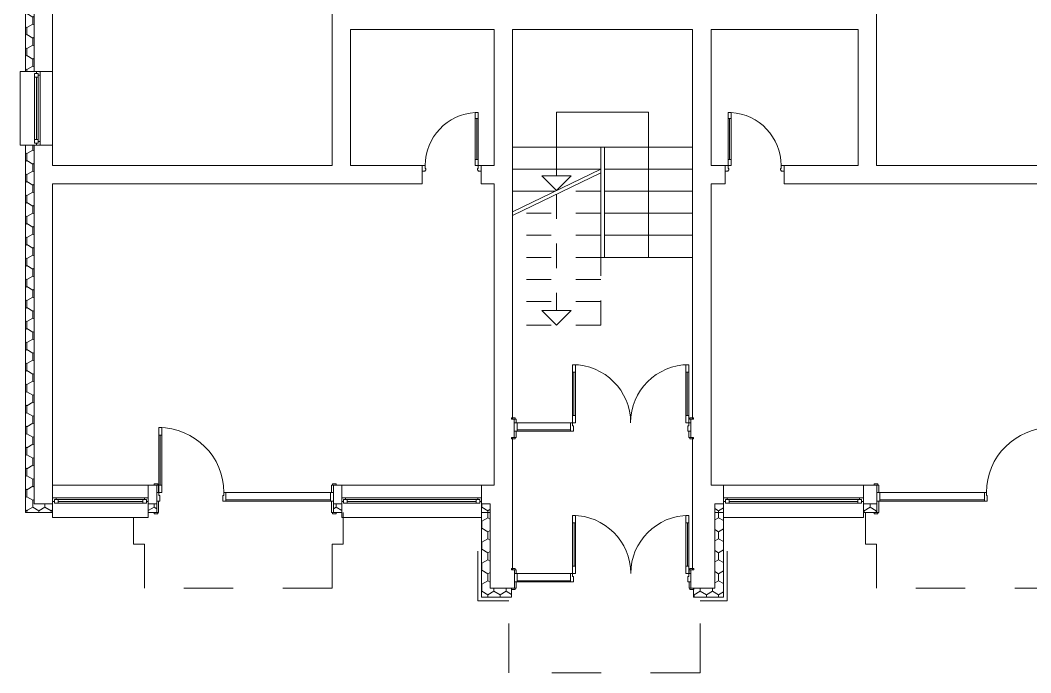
# Model space of a CAD drawing. Header units: millimetres. Extents: x 2814058 to 2855058, y -67651 to -38951.
# Drawn here: x 2829726 to 2832610, y -54338 to -52474 of the extents above; entities that cross this region are included whole.
import ezdxf

# ---------------------------------------------------------------- set-up
doc = ezdxf.new("R2010")
doc.units = ezdxf.units.MM
doc.header["$MEASUREMENT"] = 0
doc.linetypes.add('Dashed', pattern=[282.222223, 141.111112, -141.111112])
doc.linetypes.add('Small Dashed', pattern=[141.111111, 70.555556, -70.555556])
for name, color, linetype, lineweight in [('0_muret e jashtme_Pen_No__1', 7, 'Continuous', 0), ('Shell - Roof_Pen_No__1', 7, 'Continuous', 0), ('Shell - Roof_Pen_No__21', 7, 'Continuous', 0)]:
    doc.layers.add(name, color=color, linetype=linetype, lineweight=lineweight)
doc.layers.add('0_muret e jashtme_Pen_No__14', color=7, linetype='Continuous', lineweight=0, true_color=0xbd8b17)
doc.layers.add('Shell - Roof_Pen_No__61', color=7, linetype='Continuous', lineweight=0, true_color=0x6a6a6a)
doc.layers.add('Shell - Roof', color=7, linetype='Continuous')
pattern_1 = [(90, (2247653.822, -76424.967), (-34.6410162, 0), [20, -40]), (90, (2247636.502, -76394.967), (-34.6410162, 0), [20, -40]), (150, (2247653.822, -76404.967), (17.320508, 30), [20, -40]), (150, (2247619.18, -76404.967), (17.320508, 30), [20, -40]), (210, (2247653.822, -76424.967), (-17.320508, 30), [20, -40]), (210, (2247619.18, -76424.967), (-17.320508, 30), [20, -40])]

# ---------------------------------------------------------------- blocks, each defined once
blk = doc.blocks.new('Line_3', base_point=(2831256.4, -52736.3))
at = {"layer": 'Shell - Roof_Pen_No__1', "color": 7, "linetype": 'Continuous', "lineweight": 0}
for p, q in [((2831256.4, -52736.3), (2831256.4, -52918.2)), ((2831256.4, -52960.2), (2831214.4, -52918.2)), ((2831214.4, -52918.2), (2831298.4, -52918.2)), ((2831256.4, -52960.2), (2831298.4, -52918.2))]:
    blk.add_line(p, q, dxfattribs=at)
blk = doc.blocks.new('Line_4', base_point=(2831256.4, -52970.7))
at = {"layer": 'Shell - Roof_Pen_No__1', "color": 7, "linetype": 'Continuous', "lineweight": 0}
for p, q in [((2831256.4, -53345.2), (2831214.4, -53303.2)), ((2831214.4, -53303.2), (2831298.4, -53303.2)), ((2831256.4, -53345.2), (2831298.4, -53303.2))]:
    blk.add_line(p, q, dxfattribs=at)
at = {"layer": 'Shell - Roof_Pen_No__61', "color": 251, "linetype": 'Small Dashed', "lineweight": 0, "true_color": 0x6a6a6a}
blk.add_line((2831256.4, -52970.7), (2831256.4, -53303.2), dxfattribs=at)

msp = doc.modelspace()

# ---------------------------------------------------------------- hatches: boundary and pattern name
at = {"layer": '0_muret e jashtme_Pen_No__14', "linetype": 'Continuous', "lineweight": 0, "true_color": 0xbd8b17}
h = msp.add_hatch(dxfattribs=at)
h.set_pattern_fill('Styrofoam_SM_Insulation', color=42, style=0, pattern_type=2)
h.set_pattern_definition(pattern_1)
h.paths.add_polyline_path([(2829740.2, -51614.1), (2829740.2, -52620.8), (2829765.4, -52620.8), (2829765.4, -51639.3)])
h = msp.add_hatch(dxfattribs=at)
h.set_pattern_fill('Styrofoam_SM_Insulation', color=42, style=0, pattern_type=2)
h.set_pattern_definition(pattern_1)
h.paths.add_polyline_path([(2829740.2, -53880), (2829765.4, -53854.8), (2829765.4, -52830.8), (2829740.2, -52830.8)])
h = msp.add_hatch(dxfattribs=at)
h.set_pattern_fill('Styrofoam_SM_Insulation', color=42, style=0, pattern_type=2)
h.set_pattern_definition(pattern_1)
h.paths.add_polyline_path([(2829740.2, -53880), (2829817.9, -53880), (2829817.9, -53854.8), (2829765.4, -53854.8)])
h = msp.add_hatch(dxfattribs=at)
h.set_pattern_fill('Styrofoam_SM_Insulation', color=42, style=0, pattern_type=2)
h.set_pattern_definition(pattern_1)
h.paths.add_polyline_path([(2830090.9, -53854.8), (2830090.9, -53880), (2830115.3, -53880), (2830115.3, -53854.8)])
h = msp.add_hatch(dxfattribs=at)
h.set_pattern_fill('Styrofoam_SM_Insulation', color=42, style=0, pattern_type=2)
h.set_pattern_definition(pattern_1)
h.paths.add_polyline_path([(2830643.2, -53854.8), (2830619.3, -53854.8), (2830619.3, -53880), (2830643.2, -53880)])
h = msp.add_hatch(dxfattribs=at)
h.set_pattern_fill('Styrofoam_SM_Insulation', color=42, style=0, pattern_type=2)
h.set_pattern_definition(pattern_1)
h.paths.add_polyline_path([(2831042.2, -53854.8), (2831042.2, -53880), (2831067.4, -53880), (2831067.4, -53854.8)])
h = msp.add_hatch(dxfattribs=at)
h.set_pattern_fill('Styrofoam_SM_Insulation', color=42, style=0, pattern_type=2)
h.set_pattern_definition(pattern_1)
h.paths.add_polyline_path([(2831042.2, -53880), (2831067.4, -53880), (2831067.4, -54096.3), (2831127.9, -54096.3), (2831127.9, -54121.5), (2831042.2, -54121.5), (2831042.2, -53894.7)])
h = msp.add_hatch(dxfattribs=at)
h.set_pattern_fill('Styrofoam_SM_Insulation', color=42, style=0, pattern_type=2)
h.set_pattern_definition(pattern_1)
h.paths.add_polyline_path([(2831707.9, -54096.3), (2831647.4, -54096.3), (2831647.4, -54121.5), (2831733.1, -54121.5), (2831733.1, -53880), (2831719.4, -53880), (2831707.9, -53880)])
h = msp.add_hatch(dxfattribs=at)
h.set_pattern_fill('Styrofoam_SM_Insulation', color=42, style=0, pattern_type=2)
h.set_pattern_definition(pattern_1)
h.paths.add_polyline_path([(2831707.9, -53880), (2831733.1, -53880), (2831733.1, -53854.8), (2831707.9, -53854.8)])
h = msp.add_hatch(dxfattribs=at)
h.set_pattern_fill('Styrofoam_SM_Insulation', color=42, style=0, pattern_type=2)
h.set_pattern_definition(pattern_1)
h.paths.add_polyline_path([(2832132.1, -53854.8), (2832132.1, -53880), (2832170.9, -53880), (2832170.9, -53854.8)])

# ---------------------------------------------------------------- linework, layer by layer
at = {"layer": '0_muret e jashtme_Pen_No__1', "color": 7, "linetype": 'Continuous', "lineweight": 0}
for p, q in [((2829765.4, -51639.3), (2829765.4, -52620.8)), ((2829740.2, -52620.8), (2829725.5, -52620.8)), ((2829725.5, -52620.8), (2829725.5, -52830.8)), ((2829740.2, -52620.8), (2829765.4, -52620.8)), ((2829740.2, -52620.8), (2829765.4, -52620.8)), ((2829765.4, -52620.8), (2829771.7, -52620.8)), ((2829765.4, -52620.8), (2829771.7, -52620.8)), ((2829766.5, -52626.1), (2829766.5, -52636.6)), ((2829777, -52626.1), (2829766.5, -52626.1)), ((2829766.5, -52636.6), (2829766.5, -52815.1)), ((2829766.5, -52636.6), (2829777, -52636.6)), ((2829766.5, -52636.6), (2829766.5, -52815.1)), ((2829771.7, -52620.8), (2829782.2, -52620.8)), ((2829771.7, -52620.8), (2829771.7, -52626.1)), ((2829771.7, -52620.8), (2829782.2, -52620.8)), ((2829771.7, -52620.8), (2829782.2, -52620.8)), ((2829771.7, -52626.1), (2829777, -52626.1)), ((2829771.7, -52636.6), (2829771.7, -52815.1)), ((2829777, -52626.1), (2829777, -52631.3)), ((2829777, -52636.6), (2829777, -52626.1)), ((2829777, -52631.3), (2829782.2, -52631.3)), ((2829777, -52815.1), (2829777, -52636.6)), ((2829782.2, -52620.8), (2829817.9, -52620.8)), ((2829782.2, -52631.3), (2829782.2, -52620.8)), ((2829782.2, -52620.8), (2829817.9, -52620.8)), ((2829782.2, -52820.3), (2829782.2, -52631.3)), ((2829817.9, -52620.8), (2829817.9, -52830.8)), ((2831024.3, -52754.4), (2831024.3, -52737.6)), ((2831024.3, -52737.6), (2831032.7, -52737.6)), ((2831024.3, -52754.4), (2831028.5, -52754.4)), ((2831024.3, -52872), (2831024.3, -52754.4)), ((2831032.7, -52754.4), (2831024.3, -52754.4)), ((2831028.5, -52754.4), (2831032.7, -52754.4)), ((2831028.5, -52872), (2831028.5, -52754.4)), ((2831028.5, -52754.4), (2831028.5, -52872)), ((2831028.5, -52754.4), (2831028.5, -52872)), ((2831032.7, -52737.6), (2831032.7, -52754.4)), ((2831032.7, -52754.4), (2831032.7, -52872)), ((2831746.1, -52737.6), (2831746.1, -52754.4)), ((2831754.5, -52737.6), (2831746.1, -52737.6)), ((2831746.1, -52754.4), (2831746.1, -52872)), ((2831750.3, -52754.4), (2831746.1, -52754.4)), ((2831746.1, -52754.4), (2831754.5, -52754.4)), ((2831750.3, -52872), (2831750.3, -52754.4)), ((2831750.3, -52754.4), (2831750.3, -52872)), ((2831754.5, -52754.4), (2831750.3, -52754.4)), ((2831750.3, -52754.4), (2831750.3, -52872)), ((2831754.5, -52754.4), (2831754.5, -52737.6)), ((2831754.5, -52872), (2831754.5, -52754.4)), ((2829777, -52815.1), (2829766.5, -52815.1)), ((2829766.5, -52815.1), (2829766.5, -52825.6)), ((2829777, -52825.6), (2829777, -52815.1)), ((2829725.5, -52830.8), (2829740.2, -52830.8)), ((2829740.2, -52830.8), (2829765.4, -52830.8)), ((2829740.2, -52830.8), (2829765.4, -52830.8)), ((2829765.4, -52830.8), (2829765.4, -53854.8)), ((2829765.4, -52830.8), (2829771.7, -52830.8)), ((2829765.4, -52830.8), (2829771.7, -52830.8)), ((2829766.5, -52825.6), (2829777, -52825.6)), ((2829777, -52825.6), (2829771.7, -52825.6)), ((2829771.7, -52825.6), (2829771.7, -52830.8)), ((2829771.7, -52830.8), (2829782.2, -52830.8)), ((2829771.7, -52830.8), (2829782.2, -52830.8)), ((2829771.7, -52830.8), (2829782.2, -52830.8)), ((2829782.2, -52820.3), (2829777, -52820.3)), ((2829777, -52820.3), (2829777, -52825.6)), ((2829782.2, -52830.8), (2829782.2, -52820.3)), ((2829782.2, -52830.8), (2829817.9, -52830.8)), ((2829782.2, -52830.8), (2829817.9, -52830.8)), ((2831028.5, -52872), (2831024.3, -52872)), ((2831024.3, -52888.8), (2831024.3, -52872)), ((2831024.3, -52872), (2831032.7, -52872)), ((2831032.7, -52872), (2831028.5, -52872)), ((2831032.7, -52872), (2831032.7, -52888.8)), ((2831746.1, -52872), (2831750.3, -52872)), ((2831754.5, -52872), (2831746.1, -52872)), ((2831746.1, -52872), (2831746.1, -52888.8)), ((2831750.3, -52872), (2831754.5, -52872)), ((2831754.5, -52888.8), (2831754.5, -52872)), ((2830873.1, -52888.8), (2830873.1, -52905.6)), ((2830873.1, -52888.8), (2830873.1, -52905.6)), ((2830881.5, -52888.8), (2830873.1, -52888.8)), ((2830873.1, -52888.8), (2830873.1, -52905.6)), ((2830873.1, -52888.8), (2830873.1, -52905.6)), ((2830881.5, -52897.2), (2830881.5, -52888.8)), ((2830883.6, -52897.2), (2830881.5, -52897.2)), ((2830881.5, -52905.6), (2830881.5, -52902.6)), ((2830881.5, -52902.6), (2830883.6, -52902.6)), ((2830883.6, -52902.6), (2830883.6, -52897.2)), ((2831032.7, -52888.8), (2831024.3, -52888.8)), ((2831032.7, -52897.2), (2831030.6, -52897.2)), ((2831030.6, -52897.2), (2831030.6, -52902.6)), ((2831030.6, -52902.6), (2831032.7, -52902.6)), ((2831032.7, -52888.8), (2831032.7, -52897.2)), ((2831041.1, -52888.8), (2831032.7, -52888.8)), ((2831032.7, -52902.6), (2831032.7, -52905.6)), ((2831041.1, -52888.8), (2831041.1, -52905.6)), ((2831041.1, -52905.6), (2831041.1, -52888.8)), ((2831041.1, -52888.8), (2831041.1, -52905.6)), ((2831041.1, -52888.8), (2831041.1, -52905.6)), ((2831737.7, -52888.8), (2831737.7, -52905.6)), ((2831737.7, -52905.6), (2831737.7, -52888.8)), ((2831737.7, -52888.8), (2831746.1, -52888.8)), ((2831737.7, -52888.8), (2831737.7, -52905.6)), ((2831737.7, -52888.8), (2831737.7, -52905.6)), ((2831746.1, -52888.8), (2831746.1, -52897.2)), ((2831746.1, -52888.8), (2831754.5, -52888.8)), ((2831746.1, -52897.2), (2831748.2, -52897.2)), ((2831746.1, -52902.6), (2831746.1, -52905.6)), ((2831748.2, -52902.6), (2831746.1, -52902.6)), ((2831748.2, -52897.2), (2831748.2, -52902.6)), ((2831895.2, -52902.6), (2831895.2, -52897.2)), ((2831895.2, -52897.2), (2831897.3, -52897.2)), ((2831897.3, -52902.6), (2831895.2, -52902.6)), ((2831897.3, -52897.2), (2831897.3, -52888.8)), ((2831897.3, -52888.8), (2831905.7, -52888.8)), ((2831897.3, -52905.6), (2831897.3, -52902.6)), ((2831905.7, -52888.8), (2831905.7, -52905.6)), ((2831905.7, -52888.8), (2831905.7, -52905.6)), ((2831905.7, -52888.8), (2831905.7, -52905.6)), ((2831905.7, -52888.8), (2831905.7, -52905.6)), ((2830873.1, -52905.6), (2830873.1, -52941.3)), ((2830873.1, -52905.6), (2830881.5, -52905.6)), ((2830873.1, -52905.6), (2830873.1, -52941.3)), ((2831032.7, -52905.6), (2831041.1, -52905.6)), ((2831041.1, -52905.6), (2831041.1, -52941.3)), ((2831041.1, -52905.6), (2831041.1, -52941.3)), ((2831737.7, -52905.6), (2831737.7, -52941.3)), ((2831746.1, -52905.6), (2831737.7, -52905.6)), ((2831737.7, -52905.6), (2831737.7, -52941.3)), ((2831905.7, -52905.6), (2831897.3, -52905.6)), ((2831905.7, -52905.6), (2831905.7, -52941.3)), ((2831905.7, -52905.6), (2831905.7, -52941.3)), ((2831302, -53457.9), (2831302, -53478.9)), ((2831310.4, -53457.9), (2831302, -53457.9)), ((2831302, -53478.9), (2831302, -53602.8)), ((2831306.2, -53478.9), (2831302, -53478.9)), ((2831302, -53478.9), (2831310.4, -53478.9)), ((2831306.2, -53602.8), (2831306.2, -53478.9)), ((2831306.2, -53478.9), (2831306.2, -53602.8)), ((2831310.4, -53478.9), (2831306.2, -53478.9)), ((2831306.2, -53478.9), (2831306.2, -53602.8)), ((2831310.4, -53478.9), (2831310.4, -53457.9)), ((2831310.4, -53602.8), (2831310.4, -53478.9)), ((2831625.4, -53478.9), (2831625.4, -53457.9)), ((2831625.4, -53457.9), (2831633.8, -53457.9)), ((2831625.4, -53478.9), (2831629.6, -53478.9)), ((2831625.4, -53602.8), (2831625.4, -53478.9)), ((2831633.8, -53478.9), (2831625.4, -53478.9)), ((2831629.6, -53478.9), (2831633.8, -53478.9)), ((2831629.6, -53602.8), (2831629.6, -53478.9)), ((2831629.6, -53478.9), (2831629.6, -53602.8)), ((2831629.6, -53478.9), (2831629.6, -53602.8)), ((2831633.8, -53457.9), (2831633.8, -53478.9)), ((2831633.8, -53478.9), (2831633.8, -53602.8)), ((2831127.9, -53613.3), (2831127.9, -53609.3)), ((2831127.9, -53609.3), (2831138.4, -53609.3)), ((2831135.7, -53613.3), (2831127.9, -53613.3)), ((2831138.4, -53613.3), (2831127.9, -53613.3)), ((2831135.7, -53613.3), (2831127.9, -53613.3)), ((2831135.7, -53613.3), (2831127.9, -53613.3)), ((2831135.7, -53613.3), (2831135.7, -53623.8)), ((2831135.7, -53613.3), (2831135.7, -53623.8)), ((2831135.7, -53623.8), (2831135.7, -53613.3)), ((2831135.7, -53613.3), (2831140.9, -53613.3)), ((2831135.7, -53613.3), (2831135.7, -53623.8)), ((2831135.7, -53613.3), (2831135.7, -53623.8)), ((2831135.7, -53613.3), (2831135.7, -53623.8)), ((2831138.4, -53609.3), (2831138.4, -53613.3)), ((2831140.9, -53613.3), (2831140.9, -53623.8)), ((2831302, -53602.8), (2831306.2, -53602.8)), ((2831310.4, -53602.8), (2831302, -53602.8)), ((2831302, -53602.8), (2831302, -53623.8)), ((2831306.2, -53602.8), (2831310.4, -53602.8)), ((2831310.4, -53623.8), (2831310.4, -53602.8)), ((2831629.6, -53602.8), (2831625.4, -53602.8)), ((2831625.4, -53623.8), (2831625.4, -53602.8)), ((2831625.4, -53602.8), (2831633.8, -53602.8)), ((2831633.8, -53602.8), (2831629.6, -53602.8)), ((2831633.8, -53602.8), (2831633.8, -53623.8)), ((2831634.4, -53623.8), (2831634.4, -53613.3)), ((2831634.4, -53613.3), (2831639.7, -53613.3)), ((2831636.9, -53609.3), (2831647.4, -53609.3)), ((2831636.9, -53613.3), (2831636.9, -53609.3)), ((2831647.4, -53613.3), (2831636.9, -53613.3)), ((2831639.7, -53613.3), (2831647.4, -53613.3)), ((2831639.7, -53613.3), (2831639.7, -53623.8)), ((2831639.7, -53613.3), (2831639.7, -53623.8)), ((2831639.7, -53613.3), (2831639.7, -53623.8)), ((2831639.7, -53613.3), (2831639.7, -53623.8)), ((2831639.7, -53613.3), (2831639.7, -53623.8)), ((2831639.7, -53613.3), (2831639.7, -53623.8)), ((2831639.7, -53613.3), (2831647.4, -53613.3)), ((2831639.7, -53613.3), (2831647.4, -53613.3)), ((2831647.4, -53609.3), (2831647.4, -53613.3)), ((2830121.2, -53637.7), (2830121.2, -53658.7)), ((2830129.6, -53637.7), (2830121.2, -53637.7)), ((2830129.6, -53658.7), (2830129.6, -53637.7)), ((2831135.7, -53623.8), (2831135.7, -53648)), ((2831140.9, -53623.8), (2831135.7, -53623.8)), ((2831144.1, -53623.8), (2831135.7, -53623.8)), ((2831135.7, -53623.8), (2831135.7, -53648)), ((2831135.7, -53623.8), (2831135.7, -53648)), ((2831135.7, -53623.8), (2831135.7, -53648)), ((2831135.7, -53648), (2831135.7, -53665.8)), ((2831135.7, -53665.8), (2831135.7, -53648)), ((2831135.7, -53648), (2831140.9, -53648)), ((2831135.7, -53648), (2831144.1, -53648)), ((2831135.7, -53648), (2831135.7, -53665.8)), ((2831135.7, -53648), (2831135.7, -53665.8)), ((2831140.9, -53648), (2831140.9, -53665.8)), ((2831144.1, -53623.8), (2831296.1, -53623.8)), ((2831144.1, -53648), (2831144.1, -53623.8)), ((2831144.1, -53648), (2831144.1, -53623.8)), ((2831296.1, -53623.8), (2831144.1, -53623.8)), ((2831144.1, -53644.2), (2831296.1, -53644.2)), ((2831296.1, -53648), (2831144.1, -53648)), ((2831296.1, -53623.8), (2831296.1, -53648)), ((2831302, -53623.8), (2831296.1, -53623.8)), ((2831296.1, -53623.8), (2831296.1, -53648)), ((2831296.1, -53648), (2831304.5, -53648)), ((2831302, -53632.2), (2831302, -53623.8)), ((2831302, -53623.8), (2831310.4, -53623.8)), ((2831304.5, -53632.2), (2831302, -53632.2)), ((2831304.5, -53648), (2831304.5, -53632.2)), ((2831633.8, -53623.8), (2831625.4, -53623.8)), ((2831633.8, -53632.2), (2831631.3, -53632.2)), ((2831631.3, -53632.2), (2831631.3, -53648)), ((2831631.3, -53648), (2831639.7, -53648)), ((2831639.7, -53623.8), (2831633.8, -53623.8)), ((2831633.8, -53623.8), (2831633.8, -53632.2)), ((2831639.7, -53623.8), (2831634.4, -53623.8)), ((2831634.4, -53665.8), (2831634.4, -53648)), ((2831634.4, -53648), (2831639.7, -53648)), ((2831639.7, -53623.8), (2831639.7, -53648)), ((2831639.7, -53648), (2831639.7, -53623.8)), ((2831639.7, -53623.8), (2831639.7, -53648)), ((2831639.7, -53623.8), (2831639.7, -53648)), ((2831639.7, -53648), (2831639.7, -53665.8)), ((2831639.7, -53648), (2831639.7, -53665.8)), ((2831639.7, -53648), (2831639.7, -53665.8)), ((2831639.7, -53648), (2831639.7, -53665.8)), ((2830121.2, -53658.7), (2830121.2, -53802.3)), ((2830125.4, -53658.7), (2830121.2, -53658.7)), ((2830121.2, -53658.7), (2830129.6, -53658.7)), ((2830125.4, -53802.3), (2830125.4, -53658.7)), ((2830125.4, -53658.7), (2830125.4, -53802.3)), ((2830129.6, -53658.7), (2830125.4, -53658.7)), ((2830125.4, -53658.7), (2830125.4, -53802.3)), ((2830129.6, -53802.3), (2830129.6, -53658.7)), ((2831135.7, -53665.8), (2831127.9, -53665.8)), ((2831127.9, -53669.8), (2831127.9, -53665.8)), ((2831127.9, -53665.8), (2831138.4, -53665.8)), ((2831135.7, -53665.8), (2831127.9, -53665.8)), ((2831135.7, -53665.8), (2831127.9, -53665.8)), ((2831138.4, -53669.8), (2831127.9, -53669.8)), ((2831140.9, -53665.8), (2831135.7, -53665.8)), ((2831138.4, -53665.8), (2831138.4, -53669.8)), ((2831639.7, -53665.8), (2831634.4, -53665.8)), ((2831636.9, -53665.8), (2831647.4, -53665.8)), ((2831636.9, -53669.8), (2831636.9, -53665.8)), ((2831647.4, -53669.8), (2831636.9, -53669.8)), ((2831639.7, -53665.8), (2831647.4, -53665.8)), ((2831639.7, -53665.8), (2831647.4, -53665.8)), ((2831639.7, -53665.8), (2831647.4, -53665.8)), ((2831647.4, -53665.8), (2831647.4, -53669.8)), ((2829817.9, -53838), (2829817.9, -53802.3)), ((2830090.9, -53802.3), (2829817.9, -53802.3)), ((2829817.9, -53838), (2829817.9, -53802.3)), ((2830090.9, -53838), (2830090.9, -53802.3)), ((2830090.9, -53838), (2830090.9, -53802.3)), ((2830118, -53798.3), (2830107.5, -53798.3)), ((2830107.5, -53798.3), (2830107.5, -53802.3)), ((2830115.3, -53802.3), (2830107.5, -53802.3)), ((2830107.5, -53802.3), (2830118, -53802.3)), ((2830115.3, -53802.3), (2830107.5, -53802.3)), ((2830115.3, -53802.3), (2830107.5, -53802.3)), ((2830115.3, -53802.3), (2830115.3, -53823.3)), ((2830115.3, -53802.3), (2830115.3, -53823.3)), ((2830115.3, -53802.3), (2830115.3, -53823.3)), ((2830120.6, -53802.3), (2830115.3, -53802.3)), ((2830115.3, -53802.3), (2830115.3, -53823.3)), ((2830115.3, -53802.3), (2830115.3, -53823.3)), ((2830115.3, -53802.3), (2830115.3, -53823.3)), ((2830115.3, -53823.3), (2830115.3, -53847.5)), ((2830115.3, -53823.3), (2830120.6, -53823.3)), ((2830115.3, -53847.5), (2830115.3, -53823.3)), ((2830115.3, -53823.3), (2830121.2, -53823.3)), ((2830115.3, -53823.3), (2830115.3, -53847.5)), ((2830115.3, -53823.3), (2830115.3, -53847.5)), ((2830118, -53802.3), (2830118, -53798.3)), ((2830120.6, -53823.3), (2830120.6, -53802.3)), ((2830121.2, -53802.3), (2830125.4, -53802.3)), ((2830129.6, -53802.3), (2830121.2, -53802.3)), ((2830121.2, -53802.3), (2830121.2, -53823.3)), ((2830121.2, -53823.3), (2830121.2, -53831.7)), ((2830121.2, -53823.3), (2830129.6, -53823.3)), ((2830125.4, -53802.3), (2830129.6, -53802.3)), ((2830129.6, -53823.3), (2830129.6, -53802.3)), ((2830306.8, -53831.7), (2830306.8, -53823.3)), ((2830306.8, -53823.3), (2830312.7, -53823.3)), ((2830610.9, -53823.3), (2830312.7, -53823.3)), ((2830312.7, -53823.3), (2830312.7, -53847.5)), ((2830312.7, -53823.3), (2830312.7, -53847.5)), ((2830312.7, -53823.3), (2830610.9, -53823.3)), ((2830610.9, -53847.5), (2830610.9, -53823.3)), ((2830610.9, -53847.5), (2830610.9, -53823.3)), ((2830610.9, -53823.3), (2830619.3, -53823.3)), ((2830614.1, -53802.3), (2830614.1, -53823.3)), ((2830619.3, -53802.3), (2830614.1, -53802.3)), ((2830614.1, -53823.3), (2830619.3, -53823.3)), ((2830627.1, -53798.3), (2830616.6, -53798.3)), ((2830616.6, -53798.3), (2830616.6, -53802.3)), ((2830616.6, -53802.3), (2830627.1, -53802.3)), ((2830619.3, -53802.3), (2830627.1, -53802.3)), ((2830619.3, -53802.3), (2830619.3, -53823.3)), ((2830619.3, -53802.3), (2830619.3, -53823.3)), ((2830619.3, -53823.3), (2830619.3, -53802.3)), ((2830619.3, -53802.3), (2830619.3, -53823.3)), ((2830619.3, -53802.3), (2830619.3, -53823.3)), ((2830619.3, -53802.3), (2830619.3, -53823.3)), ((2830619.3, -53802.3), (2830627.1, -53802.3)), ((2830619.3, -53802.3), (2830627.1, -53802.3)), ((2830619.3, -53823.3), (2830619.3, -53847.5)), ((2830619.3, -53823.3), (2830619.3, -53847.5)), ((2830619.3, -53823.3), (2830619.3, -53847.5)), ((2830619.3, -53823.3), (2830619.3, -53847.5)), ((2830627.1, -53802.3), (2830627.1, -53798.3)), ((2830643.2, -53838), (2830643.2, -53802.3)), ((2830643.2, -53802.3), (2831042.2, -53802.3)), ((2830643.2, -53838), (2830643.2, -53802.3)), ((2831042.2, -53838), (2831042.2, -53802.3)), ((2831042.2, -53838), (2831042.2, -53802.3)), ((2831733.1, -53838), (2831733.1, -53802.3)), ((2832132.1, -53802.3), (2831733.1, -53802.3)), ((2831733.1, -53838), (2831733.1, -53802.3)), ((2832132.1, -53838), (2832132.1, -53802.3)), ((2832132.1, -53838), (2832132.1, -53802.3)), ((2832163.1, -53802.3), (2832163.1, -53798.3)), ((2832163.1, -53798.3), (2832173.6, -53798.3)), ((2832170.9, -53802.3), (2832163.1, -53802.3)), ((2832173.6, -53802.3), (2832163.1, -53802.3)), ((2832170.9, -53802.3), (2832163.1, -53802.3)), ((2832170.9, -53802.3), (2832163.1, -53802.3)), ((2832170.9, -53802.3), (2832170.9, -53823.3)), ((2832170.9, -53802.3), (2832170.9, -53823.3)), ((2832170.9, -53823.3), (2832170.9, -53802.3)), ((2832170.9, -53802.3), (2832176.1, -53802.3)), ((2832170.9, -53802.3), (2832170.9, -53823.3)), ((2832170.9, -53802.3), (2832170.9, -53823.3)), ((2832170.9, -53802.3), (2832170.9, -53823.3)), ((2832170.9, -53823.3), (2832170.9, -53847.5)), ((2832176.1, -53823.3), (2832170.9, -53823.3)), ((2832179.3, -53823.3), (2832170.9, -53823.3)), ((2832170.9, -53823.3), (2832170.9, -53847.5)), ((2832170.9, -53823.3), (2832170.9, -53847.5)), ((2832170.9, -53823.3), (2832170.9, -53847.5)), ((2832173.6, -53798.3), (2832173.6, -53802.3)), ((2832176.1, -53802.3), (2832176.1, -53823.3)), ((2832179.3, -53823.3), (2832477.5, -53823.3)), ((2832179.3, -53847.5), (2832179.3, -53823.3)), ((2832179.3, -53847.5), (2832179.3, -53823.3)), ((2832477.5, -53823.3), (2832179.3, -53823.3)), ((2832477.5, -53823.3), (2832477.5, -53847.5)), ((2832483.4, -53823.3), (2832477.5, -53823.3)), ((2832477.5, -53823.3), (2832477.5, -53847.5)), ((2832483.4, -53831.7), (2832483.4, -53823.3)), ((2829817.9, -53848.5), (2829817.9, -53838)), ((2829817.9, -53838), (2829828.4, -53838)), ((2829817.9, -53848.5), (2829817.9, -53838)), ((2829817.9, -53848.5), (2829817.9, -53838)), ((2829817.9, -53854.8), (2829817.9, -53848.5)), ((2829823.2, -53848.5), (2829817.9, -53848.5)), ((2829817.9, -53854.8), (2829817.9, -53848.5)), ((2829828.4, -53843.3), (2829823.2, -53843.3)), ((2829823.2, -53843.3), (2829823.2, -53848.5)), ((2829823.2, -53843.3), (2829833.7, -53843.3)), ((2829823.2, -53853.8), (2829823.2, -53843.3)), ((2829833.7, -53853.8), (2829823.2, -53853.8)), ((2829828.4, -53838), (2829828.4, -53843.3)), ((2829828.4, -53838), (2830080.4, -53838)), ((2829833.7, -53843.3), (2829833.7, -53853.8)), ((2829833.7, -53843.3), (2830075.2, -53843.3)), ((2830075.2, -53848.5), (2829833.7, -53848.5)), ((2830075.2, -53853.8), (2829833.7, -53853.8)), ((2830075.2, -53853.8), (2829833.7, -53853.8)), ((2830075.2, -53853.8), (2830075.2, -53843.3)), ((2830075.2, -53843.3), (2830085.7, -53843.3)), ((2830085.7, -53853.8), (2830075.2, -53853.8)), ((2830080.4, -53843.3), (2830080.4, -53838)), ((2830080.4, -53838), (2830090.9, -53838)), ((2830085.7, -53843.3), (2830080.4, -53843.3)), ((2830085.7, -53848.5), (2830085.7, -53843.3)), ((2830085.7, -53843.3), (2830085.7, -53853.8)), ((2830090.9, -53848.5), (2830085.7, -53848.5)), ((2830090.9, -53848.5), (2830090.9, -53838)), ((2830090.9, -53848.5), (2830090.9, -53838)), ((2830090.9, -53848.5), (2830090.9, -53838)), ((2830090.9, -53854.8), (2830090.9, -53848.5)), ((2830090.9, -53854.8), (2830090.9, -53848.5)), ((2830115.3, -53847.5), (2830115.3, -53854.8)), ((2830115.3, -53847.5), (2830115.3, -53880)), ((2830120.6, -53847.5), (2830115.3, -53847.5)), ((2830123.7, -53847.5), (2830115.3, -53847.5)), ((2830115.3, -53847.5), (2830115.3, -53854.8)), ((2830115.3, -53847.5), (2830115.3, -53854.8)), ((2830120.6, -53880), (2830120.6, -53847.5)), ((2830121.2, -53831.7), (2830123.7, -53831.7)), ((2830123.7, -53831.7), (2830123.7, -53847.5)), ((2830304.3, -53847.5), (2830304.3, -53831.7)), ((2830304.3, -53831.7), (2830306.8, -53831.7)), ((2830312.7, -53847.5), (2830304.3, -53847.5)), ((2830610.9, -53843.7), (2830312.7, -53843.7)), ((2830312.7, -53847.5), (2830610.9, -53847.5)), ((2830619.3, -53847.5), (2830610.9, -53847.5)), ((2830614.1, -53847.5), (2830614.1, -53880)), ((2830619.3, -53847.5), (2830614.1, -53847.5)), ((2830619.3, -53847.5), (2830619.3, -53854.8)), ((2830619.3, -53880), (2830619.3, -53847.5)), ((2830619.3, -53847.5), (2830619.3, -53854.8)), ((2830619.3, -53847.5), (2830619.3, -53854.8)), ((2830643.2, -53848.5), (2830643.2, -53838)), ((2830653.7, -53838), (2830643.2, -53838)), ((2830643.2, -53848.5), (2830643.2, -53838)), ((2830643.2, -53848.5), (2830643.2, -53838)), ((2830643.2, -53854.8), (2830643.2, -53848.5)), ((2830643.2, -53848.5), (2830648.5, -53848.5)), ((2830643.2, -53854.8), (2830643.2, -53848.5)), ((2830648.5, -53848.5), (2830648.5, -53843.3)), ((2830648.5, -53843.3), (2830653.7, -53843.3)), ((2830659, -53843.3), (2830648.5, -53843.3)), ((2830648.5, -53843.3), (2830648.5, -53853.8)), ((2830648.5, -53853.8), (2830659, -53853.8)), ((2830653.7, -53843.3), (2830653.7, -53838)), ((2831031.7, -53838), (2830653.7, -53838)), ((2830659, -53853.8), (2830659, -53843.3)), ((2831026.5, -53843.3), (2830659, -53843.3)), ((2830659, -53848.5), (2831026.5, -53848.5)), ((2830659, -53853.8), (2831026.5, -53853.8)), ((2830659, -53853.8), (2831026.5, -53853.8)), ((2831037, -53843.3), (2831026.5, -53843.3)), ((2831026.5, -53843.3), (2831026.5, -53853.8)), ((2831026.5, -53853.8), (2831037, -53853.8)), ((2831042.2, -53838), (2831031.7, -53838)), ((2831031.7, -53838), (2831031.7, -53843.3)), ((2831031.7, -53843.3), (2831037, -53843.3)), ((2831037, -53843.3), (2831037, -53848.5)), ((2831037, -53853.8), (2831037, -53843.3)), ((2831037, -53848.5), (2831042.2, -53848.5)), ((2831042.2, -53848.5), (2831042.2, -53838)), ((2831042.2, -53848.5), (2831042.2, -53838)), ((2831042.2, -53848.5), (2831042.2, -53838)), ((2831042.2, -53854.8), (2831042.2, -53848.5)), ((2831042.2, -53854.8), (2831042.2, -53848.5)), ((2831733.1, -53848.5), (2831733.1, -53838)), ((2831733.1, -53838), (2831743.6, -53838)), ((2831733.1, -53848.5), (2831733.1, -53838)), ((2831733.1, -53848.5), (2831733.1, -53838)), ((2831733.1, -53854.8), (2831733.1, -53848.5)), ((2831738.4, -53848.5), (2831733.1, -53848.5)), ((2831733.1, -53854.8), (2831733.1, -53848.5)), ((2831743.6, -53843.3), (2831738.4, -53843.3)), ((2831738.4, -53843.3), (2831738.4, -53848.5)), ((2831738.4, -53843.3), (2831748.9, -53843.3)), ((2831738.4, -53853.8), (2831738.4, -53843.3)), ((2831748.9, -53853.8), (2831738.4, -53853.8)), ((2831743.6, -53838), (2831743.6, -53843.3)), ((2831743.6, -53838), (2832121.6, -53838)), ((2831748.9, -53843.3), (2831748.9, -53853.8)), ((2831748.9, -53843.3), (2832116.4, -53843.3)), ((2832116.4, -53848.5), (2831748.9, -53848.5)), ((2832116.4, -53853.8), (2831748.9, -53853.8)), ((2832116.4, -53853.8), (2831748.9, -53853.8)), ((2832116.4, -53853.8), (2832116.4, -53843.3)), ((2832116.4, -53843.3), (2832126.9, -53843.3)), ((2832126.9, -53853.8), (2832116.4, -53853.8)), ((2832121.6, -53843.3), (2832121.6, -53838)), ((2832121.6, -53838), (2832132.1, -53838)), ((2832126.9, -53843.3), (2832121.6, -53843.3)), ((2832126.9, -53848.5), (2832126.9, -53843.3)), ((2832126.9, -53843.3), (2832126.9, -53853.8)), ((2832132.1, -53848.5), (2832126.9, -53848.5)), ((2832132.1, -53848.5), (2832132.1, -53838)), ((2832132.1, -53848.5), (2832132.1, -53838)), ((2832132.1, -53848.5), (2832132.1, -53838)), ((2832132.1, -53854.8), (2832132.1, -53848.5)), ((2832132.1, -53854.8), (2832132.1, -53848.5)), ((2832170.9, -53847.5), (2832170.9, -53854.8)), ((2832170.9, -53880), (2832170.9, -53847.5)), ((2832170.9, -53847.5), (2832176.1, -53847.5)), ((2832170.9, -53847.5), (2832179.3, -53847.5)), ((2832170.9, -53847.5), (2832170.9, -53854.8)), ((2832170.9, -53847.5), (2832170.9, -53854.8)), ((2832176.1, -53847.5), (2832176.1, -53880)), ((2832179.3, -53843.7), (2832477.5, -53843.7)), ((2832477.5, -53847.5), (2832179.3, -53847.5)), ((2832477.5, -53847.5), (2832485.9, -53847.5)), ((2832485.9, -53831.7), (2832483.4, -53831.7)), ((2832485.9, -53847.5), (2832485.9, -53831.7)), ((2829765.4, -53854.8), (2829817.9, -53854.8)), ((2829817.9, -53880), (2829817.9, -53854.8)), ((2829817.9, -53880), (2829817.9, -53854.8)), ((2829817.9, -53894.7), (2829817.9, -53880)), ((2830090.9, -53854.8), (2830115.3, -53854.8)), ((2830090.9, -53880), (2830090.9, -53854.8)), ((2830090.9, -53880), (2830090.9, -53854.8)), ((2830090.9, -53880), (2830090.9, -53894.7)), ((2830115.3, -53880), (2830107.5, -53880)), ((2830118, -53880), (2830107.5, -53880)), ((2830107.5, -53880), (2830107.5, -53884)), ((2830115.3, -53880), (2830107.5, -53880)), ((2830115.3, -53880), (2830107.5, -53880)), ((2830115.3, -53854.8), (2830115.3, -53880)), ((2830115.3, -53854.8), (2830115.3, -53880)), ((2830115.3, -53854.8), (2830115.3, -53880)), ((2830115.3, -53880), (2830120.6, -53880)), ((2830118, -53884), (2830118, -53880)), ((2830614.1, -53880), (2830619.3, -53880)), ((2830627.1, -53880), (2830616.6, -53880)), ((2830616.6, -53880), (2830616.6, -53884)), ((2830619.3, -53854.8), (2830643.2, -53854.8)), ((2830619.3, -53854.8), (2830619.3, -53880)), ((2830619.3, -53854.8), (2830619.3, -53880)), ((2830619.3, -53854.8), (2830619.3, -53880)), ((2830619.3, -53880), (2830627.1, -53880)), ((2830619.3, -53880), (2830627.1, -53880)), ((2830619.3, -53880), (2830627.1, -53880)), ((2830627.1, -53884), (2830627.1, -53880)), ((2830643.2, -53880), (2830643.2, -53854.8)), ((2830643.2, -53880), (2830643.2, -53854.8)), ((2830643.2, -53880), (2830643.2, -53894.7)), ((2831042.2, -53854.8), (2831067.4, -53854.8)), ((2831042.2, -53880), (2831042.2, -53854.8)), ((2831042.2, -53880), (2831042.2, -53854.8)), ((2831042.2, -53894.7), (2831042.2, -53880)), ((2831067.4, -53854.8), (2831067.4, -53880)), ((2831067.4, -53854.8), (2831067.4, -53880)), ((2831707.9, -53854.8), (2831707.9, -53880)), ((2831707.9, -53854.8), (2831733.1, -53854.8)), ((2831707.9, -53854.8), (2831707.9, -53880)), ((2831733.1, -53880), (2831733.1, -53854.8)), ((2831733.1, -53880), (2831733.1, -53854.8)), ((2831733.1, -53894.7), (2831733.1, -53880)), ((2832132.1, -53854.8), (2832170.9, -53854.8)), ((2832132.1, -53880), (2832132.1, -53854.8)), ((2832132.1, -53880), (2832132.1, -53854.8)), ((2832132.1, -53880), (2832132.1, -53894.7)), ((2832170.9, -53880), (2832163.1, -53880)), ((2832163.1, -53884), (2832163.1, -53880)), ((2832163.1, -53880), (2832173.6, -53880)), ((2832170.9, -53880), (2832163.1, -53880)), ((2832170.9, -53880), (2832163.1, -53880)), ((2832170.9, -53854.8), (2832170.9, -53880)), ((2832170.9, -53854.8), (2832170.9, -53880)), ((2832170.9, -53854.8), (2832170.9, -53880)), ((2832176.1, -53880), (2832170.9, -53880)), ((2832173.6, -53880), (2832173.6, -53884)), ((2830090.9, -53894.7), (2829817.9, -53894.7)), ((2830107.5, -53884), (2830118, -53884)), ((2830616.6, -53884), (2830627.1, -53884)), ((2830643.2, -53894.7), (2831042.2, -53894.7)), ((2831302.3, -53888.4), (2831302.3, -53909.4)), ((2831310.7, -53888.4), (2831302.3, -53888.4)), ((2831302.3, -53909.4), (2831302.3, -54033.3)), ((2831306.5, -53909.4), (2831302.3, -53909.4)), ((2831302.3, -53909.4), (2831310.7, -53909.4)), ((2831306.5, -54033.3), (2831306.5, -53909.4)), ((2831306.5, -53909.4), (2831306.5, -54033.3)), ((2831310.7, -53909.4), (2831306.5, -53909.4)), ((2831306.5, -53909.4), (2831306.5, -54033.3)), ((2831310.7, -53909.4), (2831310.7, -53888.4)), ((2831310.7, -54033.3), (2831310.7, -53909.4)), ((2831625.7, -53909.4), (2831625.7, -53888.4)), ((2831625.7, -53888.4), (2831634.1, -53888.4)), ((2831625.7, -53909.4), (2831629.9, -53909.4)), ((2831625.7, -54033.3), (2831625.7, -53909.4)), ((2831634.1, -53909.4), (2831625.7, -53909.4)), ((2831629.9, -53909.4), (2831634.1, -53909.4)), ((2831629.9, -54033.3), (2831629.9, -53909.4)), ((2831629.9, -53909.4), (2831629.9, -54033.3)), ((2831629.9, -53909.4), (2831629.9, -54033.3)), ((2831634.1, -53888.4), (2831634.1, -53909.4)), ((2831634.1, -53909.4), (2831634.1, -54033.3)), ((2832132.1, -53894.7), (2831733.1, -53894.7)), ((2832173.6, -53884), (2832163.1, -53884)), ((2831128.2, -54043.8), (2831128.2, -54039.8)), ((2831128.2, -54039.8), (2831138.7, -54039.8)), ((2831136, -54043.8), (2831128.2, -54043.8)), ((2831138.7, -54043.8), (2831128.2, -54043.8)), ((2831136, -54043.8), (2831128.2, -54043.8)), ((2831136, -54043.8), (2831128.2, -54043.8)), ((2831136, -54043.8), (2831136, -54054.3)), ((2831136, -54043.8), (2831136, -54054.3)), ((2831136, -54054.3), (2831136, -54043.8)), ((2831136, -54043.8), (2831141.2, -54043.8)), ((2831136, -54043.8), (2831136, -54054.3)), ((2831136, -54043.8), (2831136, -54054.3)), ((2831136, -54043.8), (2831136, -54054.3)), ((2831136, -54054.3), (2831136, -54078.5)), ((2831141.2, -54054.3), (2831136, -54054.3)), ((2831144.4, -54054.3), (2831136, -54054.3)), ((2831136, -54054.3), (2831136, -54078.5)), ((2831136, -54054.3), (2831136, -54078.5)), ((2831136, -54054.3), (2831136, -54078.5)), ((2831138.7, -54039.8), (2831138.7, -54043.8)), ((2831141.2, -54043.8), (2831141.2, -54054.3)), ((2831144.4, -54054.3), (2831296.4, -54054.3)), ((2831144.4, -54078.5), (2831144.4, -54054.3)), ((2831144.4, -54078.5), (2831144.4, -54054.3)), ((2831296.4, -54054.3), (2831144.4, -54054.3)), ((2831296.4, -54054.3), (2831296.4, -54078.5)), ((2831302.3, -54054.3), (2831296.4, -54054.3)), ((2831296.4, -54054.3), (2831296.4, -54078.5)), ((2831302.3, -54033.3), (2831306.5, -54033.3)), ((2831310.7, -54033.3), (2831302.3, -54033.3)), ((2831302.3, -54033.3), (2831302.3, -54054.3)), ((2831302.3, -54062.7), (2831302.3, -54054.3)), ((2831302.3, -54054.3), (2831310.7, -54054.3)), ((2831306.5, -54033.3), (2831310.7, -54033.3)), ((2831310.7, -54054.3), (2831310.7, -54033.3)), ((2831629.9, -54033.3), (2831625.7, -54033.3)), ((2831625.7, -54054.3), (2831625.7, -54033.3)), ((2831625.7, -54033.3), (2831634.1, -54033.3)), ((2831634.1, -54054.3), (2831625.7, -54054.3)), ((2831634.1, -54033.3), (2831629.9, -54033.3)), ((2831634.1, -54033.3), (2831634.1, -54054.3)), ((2831640, -54054.3), (2831634.1, -54054.3)), ((2831634.1, -54054.3), (2831634.1, -54062.7)), ((2831634.7, -54054.3), (2831634.7, -54043.8)), ((2831634.7, -54043.8), (2831640, -54043.8)), ((2831640, -54054.3), (2831634.7, -54054.3)), ((2831637.3, -54039.8), (2831647.8, -54039.8)), ((2831637.3, -54043.8), (2831637.3, -54039.8)), ((2831647.8, -54043.8), (2831637.3, -54043.8)), ((2831640, -54043.8), (2831647.8, -54043.8)), ((2831640, -54043.8), (2831640, -54054.3)), ((2831640, -54043.8), (2831640, -54054.3)), ((2831640, -54043.8), (2831640, -54054.3)), ((2831640, -54043.8), (2831640, -54054.3)), ((2831640, -54043.8), (2831640, -54054.3)), ((2831640, -54043.8), (2831640, -54054.3)), ((2831640, -54043.8), (2831647.8, -54043.8)), ((2831640, -54043.8), (2831647.8, -54043.8)), ((2831640, -54054.3), (2831640, -54078.5)), ((2831640, -54078.5), (2831640, -54054.3)), ((2831640, -54054.3), (2831640, -54078.5)), ((2831640, -54054.3), (2831640, -54078.5)), ((2831647.8, -54039.8), (2831647.8, -54043.8)), ((2831136, -54078.5), (2831136, -54096.3)), ((2831136, -54096.3), (2831136, -54078.5)), ((2831136, -54078.5), (2831141.2, -54078.5)), ((2831136, -54078.5), (2831144.4, -54078.5)), ((2831136, -54078.5), (2831136, -54096.3)), ((2831136, -54078.5), (2831136, -54096.3)), ((2831141.2, -54078.5), (2831141.2, -54096.3)), ((2831144.4, -54074.7), (2831296.4, -54074.7)), ((2831296.4, -54078.5), (2831144.4, -54078.5)), ((2831296.4, -54078.5), (2831304.8, -54078.5)), ((2831304.8, -54062.7), (2831302.3, -54062.7)), ((2831304.8, -54078.5), (2831304.8, -54062.7)), ((2831634.1, -54062.7), (2831631.6, -54062.7)), ((2831631.6, -54062.7), (2831631.6, -54078.5)), ((2831631.6, -54078.5), (2831640, -54078.5)), ((2831634.7, -54096.3), (2831634.7, -54078.5)), ((2831634.7, -54078.5), (2831640, -54078.5)), ((2831640, -54078.5), (2831640, -54096.3)), ((2831640, -54078.5), (2831640, -54096.3)), ((2831640, -54078.5), (2831640, -54096.3)), ((2831640, -54078.5), (2831640, -54096.3)), ((2831136, -54096.3), (2831128.2, -54096.3)), ((2831128.2, -54100.3), (2831128.2, -54096.3)), ((2831128.2, -54096.3), (2831138.7, -54096.3)), ((2831136, -54096.3), (2831128.2, -54096.3)), ((2831136, -54096.3), (2831128.2, -54096.3)), ((2831138.7, -54100.3), (2831128.2, -54100.3)), ((2831141.2, -54096.3), (2831136, -54096.3)), ((2831138.7, -54096.3), (2831138.7, -54100.3)), ((2831640, -54096.3), (2831634.7, -54096.3)), ((2831637.3, -54096.3), (2831647.8, -54096.3)), ((2831637.3, -54100.3), (2831637.3, -54096.3)), ((2831647.8, -54100.3), (2831637.3, -54100.3)), ((2831640, -54096.3), (2831647.8, -54096.3)), ((2831640, -54096.3), (2831647.8, -54096.3)), ((2831640, -54096.3), (2831647.8, -54096.3)), ((2831647.8, -54096.3), (2831647.8, -54100.3))]:
    msp.add_line(p, q, dxfattribs=at)
for points in [[(2829740.2, -51614.1), (2829740.2, -52620.8)], [(2829817.9, -52620.8), (2829817.9, -51691.8)], [(2832169.9, -52888.8), (2832169.9, -51691.8)], [(2830615.9, -51940.1), (2830615.9, -52888.8)], [(2830668.4, -52888.8), (2830668.4, -52500.3)], [(2830668.4, -52500.3), (2831077.9, -52500.3)], [(2831077.9, -52500.3), (2831077.9, -52888.8)], [(2831130.4, -52500.3), (2831455.9, -52500.3)], [(2831130.4, -53613.3), (2831130.4, -52500.3)], [(2831455.9, -52500.3), (2831644.9, -52500.3)], [(2831644.9, -52500.3), (2831644.9, -53613.3)], [(2831697.4, -52500.3), (2832117.4, -52500.3)], [(2831697.4, -52888.8), (2831697.4, -52500.3)], [(2832117.4, -52500.3), (2832117.4, -52888.8)], [(2829740.2, -52830.8), (2829740.2, -53880)], [(2829817.9, -52888.8), (2829817.9, -52830.8)], [(2830615.9, -52888.8), (2829817.9, -52888.8)], [(2830873.1, -52888.8), (2830668.4, -52888.8)], [(2831077.9, -52888.8), (2831041.1, -52888.8)], [(2831737.7, -52888.8), (2831697.4, -52888.8)], [(2832117.4, -52888.8), (2831905.7, -52888.8)], [(2832967.9, -52888.8), (2832169.9, -52888.8)], [(2829817.9, -52941.3), (2830873.1, -52941.3)], [(2829817.9, -53802.3), (2829817.9, -52941.3)], [(2831041.1, -52941.3), (2831077.9, -52941.3)], [(2831077.9, -52941.3), (2831077.9, -53802.3)], [(2831697.4, -53802.3), (2831697.4, -52941.3)], [(2831697.4, -52941.3), (2831737.7, -52941.3)], [(2831905.7, -52941.3), (2832967.9, -52941.3)], [(2831135.7, -53613.3), (2831130.4, -53613.3)], [(2831644.9, -53613.3), (2831639.7, -53613.3)], [(2831130.4, -53665.8), (2831135.7, -53665.8)], [(2831130.4, -53802.3), (2831130.4, -53665.8)], [(2831639.7, -53665.8), (2831644.9, -53665.8)], [(2831644.9, -53665.8), (2831644.9, -53802.3)], [(2830115.3, -53802.3), (2830090.9, -53802.3)], [(2830643.2, -53802.3), (2830619.3, -53802.3)], [(2831067.4, -53802.3), (2831042.2, -53802.3)], [(2831077.9, -53802.3), (2831067.4, -53802.3)], [(2831130.4, -54043.8), (2831130.4, -53802.3)], [(2831644.9, -53802.3), (2831644.9, -54043.8)], [(2831697.4, -53802.3), (2831707.9, -53802.3)], [(2831733.1, -53802.3), (2831707.9, -53802.3)], [(2832170.9, -53802.3), (2832132.1, -53802.3)], [(2829740.2, -53880), (2829817.9, -53880)], [(2830090.9, -53880), (2830115.3, -53880)], [(2830619.3, -53880), (2830643.2, -53880)], [(2831042.2, -53880), (2831067.4, -53880)], [(2831067.4, -53880), (2831067.4, -54096.3)], [(2831707.9, -53880), (2831733.1, -53880)], [(2831707.9, -54043.8), (2831707.9, -53880)], [(2832132.1, -53880), (2832170.9, -53880)], [(2831136, -54043.8), (2831130.4, -54043.8)], [(2831644.9, -54043.8), (2831640, -54043.8)], [(2831067.4, -54096.3), (2831130.4, -54096.3)], [(2831130.4, -54096.3), (2831136, -54096.3)], [(2831640, -54096.3), (2831644.9, -54096.3)], [(2831707.9, -54096.3), (2831644.9, -54096.3)]]:
    msp.add_lwpolyline(points, dxfattribs=at)
at = {"layer": '0_muret e jashtme_Pen_No__1', "color": 7, "linetype": 'Continuous', "lineweight": 0, "flags": 128}
for points in [[(2831042.2, -53880), (2831067.4, -53880), (2831067.4, -54096.3), (2831127.9, -54096.3), (2831127.9, -54121.5), (2831042.2, -54121.5), (2831042.2, -53894.7)], [(2831707.9, -54096.3), (2831647.4, -54096.3), (2831647.4, -54121.5), (2831733.1, -54121.5), (2831733.1, -53880), (2831719.4, -53880), (2831707.9, -53880)]]:
    msp.add_lwpolyline(points, close=True, dxfattribs=at)
at = {"layer": '0_muret e jashtme_Pen_No__1', "color": 7, "linetype": 'Continuous', "lineweight": 0}
for centre, radius, start, end in [((2831032.7, -52888.8), 151.2, 93.1847, 180), ((2831746.1, -52888.8), 151.2, 0, 86.8153), ((2831302, -53623.8), 165.9, 0, 90), ((2831633.8, -53623.8), 165.9, 90, 180), ((2830121.2, -53823.3), 185.6, 0, 90), ((2832669, -53823.3), 185.6, 90, 180), ((2831302.3, -54054.3), 165.9, 0, 90), ((2831634.1, -54054.3), 165.9, 90, 180)]:
    msp.add_arc(centre, radius, start, end, dxfattribs=at)
at = {"layer": 'Shell - Roof_Pen_No__1', "color": 7, "linetype": 'Continuous', "lineweight": 0}
for p, q in [((2831518.9, -52736.3), (2831256.4, -52736.3)), ((2831518.9, -52736.3), (2831518.9, -53151.3)), ((2829817.9, -52888.8), (2830563.4, -52888.8)), ((2831382.4, -52899.3), (2831130.4, -53021.1)), ((2831382.4, -52909.8), (2831130.4, -53031.6))]:
    msp.add_line(p, q, dxfattribs=at)
at = {"layer": 'Shell - Roof_Pen_No__21', "color": 7, "linetype": 'Continuous', "lineweight": 0}
for p, q in [((2831644.9, -52836.3), (2831130.4, -52836.3)), ((2831382.4, -53151.3), (2831382.4, -52836.3)), ((2831392.9, -53151.3), (2831392.9, -52836.3)), ((2831382.4, -52899.3), (2831130.4, -52899.3)), ((2831644.9, -52899.3), (2831392.9, -52899.3)), ((2831252.1, -52962.3), (2831130.4, -52962.3)), ((2831644.9, -52962.3), (2831392.9, -52962.3)), ((2831644.9, -53025.3), (2831392.9, -53025.3)), ((2831644.9, -53088.3), (2831392.9, -53088.3)), ((2831644.9, -53151.3), (2831382.4, -53151.3)), ((2831067.4, -54096.3), (2831067.4, -53865.3)), ((2831707.9, -53865.3), (2831707.9, -54096.3))]:
    msp.add_line(p, q, dxfattribs=at)
at = {"layer": 'Shell - Roof_Pen_No__21', "color": 7, "linetype": 'Dashed', "lineweight": 0}
for p, q in [((2830647.4, -53970.3), (2830647.4, -53880)), ((2832138.4, -53970.3), (2832138.4, -53880)), ((2830048.9, -53970.3), (2830048.9, -53894.7)), ((2831031.7, -54132), (2831031.7, -53894.3)), ((2831743.6, -54132), (2831743.6, -53895)), ((2830080.4, -53970.3), (2830048.9, -53970.3)), ((2830080.4, -54096.3), (2830080.4, -53970.3)), ((2830615.9, -54096.3), (2830615.9, -53970.3)), ((2830615.9, -53970.3), (2830647.4, -53970.3)), ((2832169.9, -53970.3), (2832138.4, -53970.3)), ((2832169.9, -54096.3), (2832169.9, -53970.3)), ((2830615.9, -54096.3), (2830080.4, -54096.3)), ((2832705.4, -54096.3), (2832169.9, -54096.3)), ((2831031.7, -54132), (2831119.9, -54132)), ((2831119.9, -54337.8), (2831119.9, -54132)), ((2831665.9, -54337.8), (2831665.9, -54132)), ((2831743.6, -54132), (2831665.9, -54132)), ((2831665.9, -54337.8), (2831119.9, -54337.8))]:
    msp.add_line(p, q, dxfattribs=at)
at = {"layer": 'Shell - Roof_Pen_No__61', "color": 251, "linetype": 'Small Dashed', "lineweight": 0, "true_color": 0x6a6a6a}
for p, q in [((2831382.4, -52962.3), (2831273.8, -52962.3)), ((2831382.4, -53025.3), (2831130.4, -53025.3)), ((2831382.4, -53088.3), (2831130.4, -53088.3)), ((2831382.4, -53151.3), (2831130.4, -53151.3)), ((2831382.4, -53345.2), (2831382.4, -53151.3)), ((2831382.4, -53214.3), (2831130.4, -53214.3)), ((2831382.4, -53277.3), (2831130.4, -53277.3)), ((2831382.4, -53345.2), (2831130.4, -53345.2))]:
    msp.add_line(p, q, dxfattribs=at)

# ---------------------------------------------------------------- block references
at = {"layer": 'Shell - Roof', "color": 7, "linetype": 'Continuous', "lineweight": 0}
msp.add_blockref('Line_3', (2831256.4, -52736.3), dxfattribs=at)
at = {"layer": 'Shell - Roof', "color": 251, "linetype": 'Small Dashed', "lineweight": 0, "true_color": 0x6a6a6a}
msp.add_blockref('Line_4', (2831256.4, -52970.7), dxfattribs=at)

doc.saveas('drawing.dxf')
